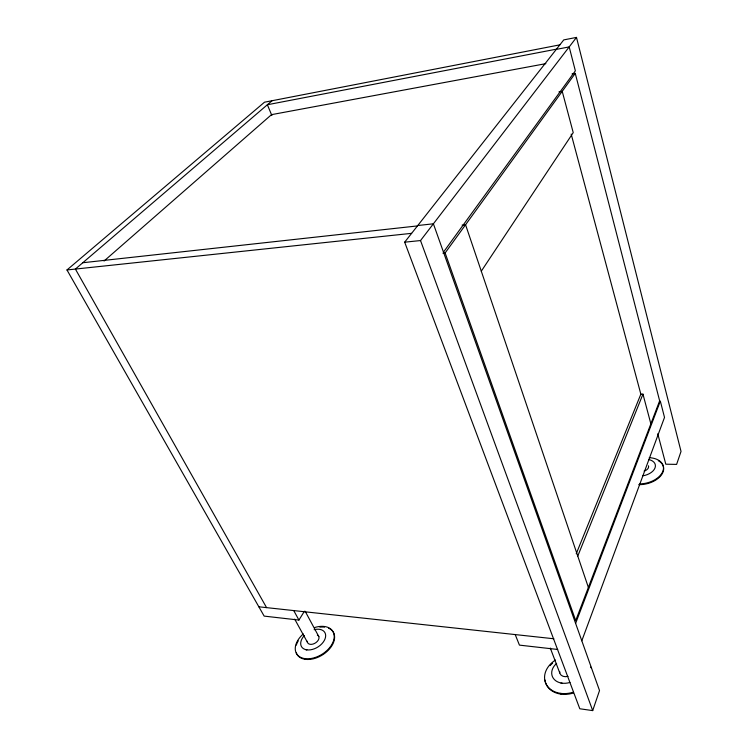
<?xml version="1.0" encoding="UTF-8"?>
<svg xmlns="http://www.w3.org/2000/svg" width="748" height="748" viewBox="0 0 748 748"><rect width="100%" height="100%" fill="white"/><g stroke="black" fill="none" stroke-linecap="round" stroke-linejoin="round"><path stroke-width="1.12" d="M657.763 433.765L665.804 464.199L676.603 464.396L681.026 451.427L576.493 37.4L563.749 39.906L404.677 242.174L579.794 708.767L592.697 710.6L599.522 690.554L433.391 223.802L417.767 225.522M581.813 640.774L664.514 417.403L660.325 401.115L575.614 623.374M577.765 556.082L642.962 394.149L640.653 394.177M576.24 553.772L640.849 394.177L571.182 134.098M559.859 44.843L264.502 102.196L66.974 269.963L264.156 616.109L298.929 620.064L304.408 611.238M481.291 271.178L573.23 132.63L562.225 91.35L558.952 91.901M445.125 252.955L575.259 73.351L659.643 400.844L575.708 620.588L445.125 252.955L442.919 253.161M443.471 252.123L575.352 70.836L569.191 46.909L556.288 49.387M404.677 242.174L420.526 240.557L576.493 37.4M104.037 261.033L271.515 114.65L545.853 63.645M272.066 100.728L75.398 269.065L266.569 607.628M556.475 49.153L267.363 104.748L271.879 115.529M572.061 73.921L575.259 73.351M82.794 262.735L417.449 225.924M462.096 225.12L465.565 224.746L588.377 587.423M66.974 269.963L411.615 233.339M306.082 649.862L306.932 649.872M560.981 683.158L562.075 683.167M258.845 606.796L553.875 638.773M557.69 649.47L519.439 645.122L515.213 634.585M304.978 658.642L305.362 659.325M294.693 619.12L307.465 642.364M293.74 610.574L298.929 620.064M305.175 611.284L318.835 636.613M560.691 693.368L560.981 694.135M550.294 648.058L559.747 672.91M420.526 240.557L592.697 710.6M590.761 667.048L591.032 667.814M642.962 394.149L650.863 423.807M644.103 471.09A6.087 3.777 -13.3 0 0 648.394 467.781L648.6 466.752A6.087 3.777 -13.3 0 0 648.413 465.789M649.264 457.683A20.243 12.623 -13.3 0 1 662.887 471.193A20.243 12.623 -13.3 0 1 639.54 483.919M658.352 460.712A20.233 12.632 -13.3 0 1 660.867 475.691A20.233 12.632 -13.3 0 1 638.727 484.639M648.797 459.581A12.978 8.06 -13.3 0 1 655.033 467.874A12.978 8.06 -13.3 0 1 642.784 475.812M568.013 676.342A7.2 5.545 -19 0 1 559.644 671.452M573.015 692.283A23.945 18.522 -19 0 1 546.311 684.429A23.945 18.522 -19 0 1 555.493 660.035M573.295 693.05A23.927 18.532 -19 0 1 544.965 679.997M550.098 665.608A23.927 18.532 -19 0 1 552.585 663.167M569.929 682.457A15.353 11.837 -19 0 1 553.361 678.343A15.353 11.837 -19 0 1 556.624 663.411M317.348 635.052A6.405 4.133 -31.8 0 1 318.798 638.96L318.199 640.241A6.405 4.133 -31.8 0 1 311.551 644.346A6.405 4.133 -31.8 0 1 307.297 641.242M314.525 627.572A21.299 13.791 -31.9 0 1 333.328 641.335A21.299 13.791 -31.9 0 1 303.342 658.334A21.299 13.791 -31.9 0 1 303.267 633.958M328.578 628.17A21.29 13.791 -31.9 0 1 324.987 653.172A21.29 13.791 -31.9 0 1 296.245 652.901M296.311 645.094A21.29 13.791 -31.9 0 1 298.265 640.896M319.864 627.161A21.29 13.791 -31.9 0 1 324.529 627.133M314.132 629.694A13.651 8.808 -31.8 0 1 325.062 638.829A13.651 8.808 -31.8 0 1 306.652 649.825A13.651 8.808 -31.8 0 1 304.324 635.557"/></g></svg>
